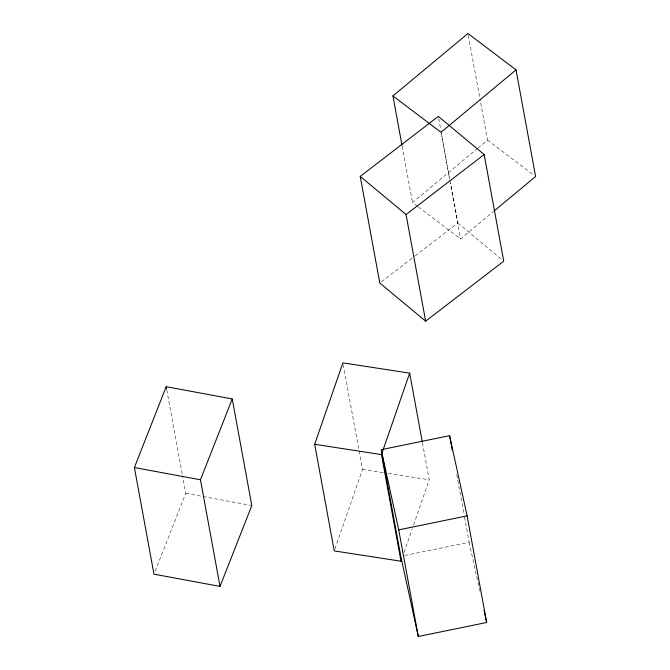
<?xml version="1.0" encoding="UTF-8"?>
<svg xmlns="http://www.w3.org/2000/svg" width="670" height="670" viewBox="0 0 670 670"><rect width="100%" height="100%" fill="white"/><g stroke="black" fill="none" stroke-linecap="round" stroke-linejoin="round"><path stroke-width="0.5" stroke-dasharray="3.35 2.51" d="M334.925 548.956L362.478 469.469L343.283 364.89M404.077 552.39L412.243 528.839M413.599 524.912L429.244 479.77L422.477 442.862M155.113 571.242L185.749 493.321L182.55 475.893M417.477 206.318L412.511 202.558L477.157 148.757M477.953 148.095L487.534 140.122L480.005 99.118M418.306 206.946L460.575 238.914L493.296 211.686M381.439 281.769L414.32 256.501M415.14 255.873L457.886 223.035L450.55 183.052M404.864 555.472L469.159 542.298L464.268 515.64M362.478 469.469L384.052 472.794M388.156 473.43L429.244 479.77M185.749 493.321L202.013 496.336M203.027 496.52L250.789 505.373M487.534 140.122L533.111 174.61M457.886 223.035L501.319 259.164M469.159 542.298L479.804 591.015M468.338 35.552L479.82 98.088M438.699 118.456L440.768 129.737M440.952 130.759L449.796 178.949M441.195 133.313L449.662 179.451M449.846 180.481L460.575 238.914M402.159 146.169L412.511 202.558M456.739 474.628L464.076 514.61M166.746 389.772L182.366 474.871"/><path stroke-width="1" d="M401.699 559.257L401.012 561.217L334.246 550.916L314.674 444.285L342.906 362.847L409.68 373.148L422.284 441.84M401.012 561.217L381.448 454.595L409.68 373.148M134.402 467.543L166.185 386.699L232.239 398.935L251.803 505.557L220.02 586.401L153.966 574.165L134.402 467.543L200.456 479.779L220.02 586.401M200.456 479.779L232.239 398.935M401.966 145.139L392.938 95.927L467.962 33.5L516.034 69.864L535.598 176.486L494.1 211.025M516.034 69.864L441.002 132.292L392.938 95.927M360.226 176.403L438.322 116.404L484.167 154.544L503.731 261.174L425.643 321.173L379.798 283.033L360.226 176.403L406.07 214.542L425.643 321.173M406.07 214.542L484.167 154.544M449.587 435.668L381.213 449.687L398.725 529.878L418.298 636.5L486.68 622.489L467.107 515.858L449.587 435.668L452.225 450.022M398.725 529.878L467.107 515.858M314.674 444.285L381.448 454.595M484.016 610.303L486.68 622.489M418.298 636.5L400.777 556.309L382.528 456.856M166.185 386.699L166.562 388.751"/></g></svg>
